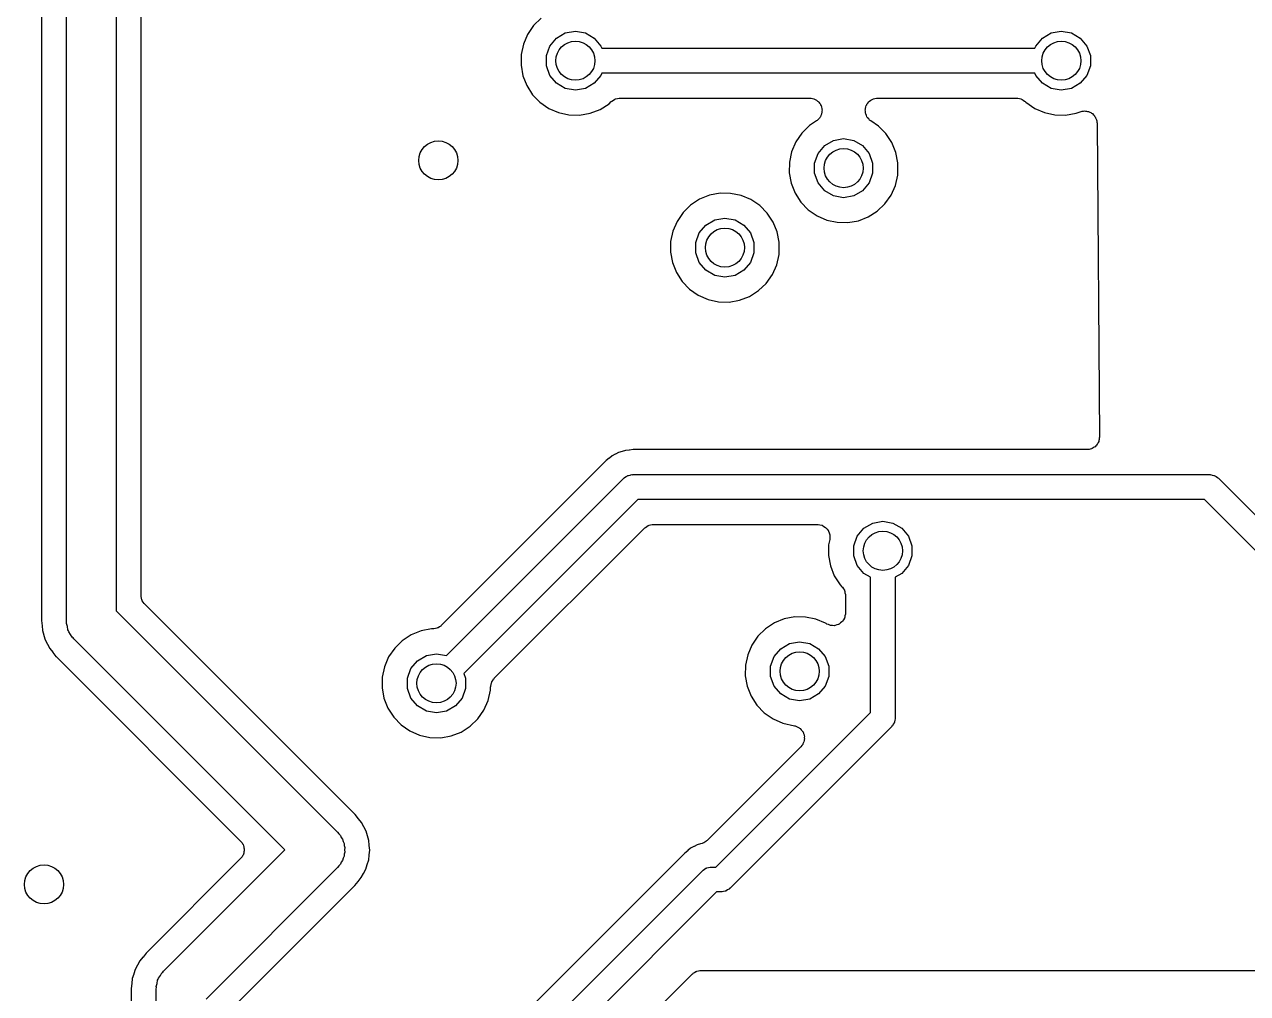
# Model space of a CAD drawing. Extents: x 10 to 287, y -200 to -10.
# Drawn here: x 154.15 to 166.62, y -119.36 to -109.49 of the extents above; entities that cross this region are included whole.
import ezdxf

# ---------------------------------------------------------------- set-up
doc = ezdxf.new("R2010")
doc.units = 0
doc.header["$MEASUREMENT"] = 0
doc.layers.add('BLACK', color=7, linetype='CONTINUOUS')

msp = doc.modelspace()

# ---------------------------------------------------------------- linework, layer by layer
at = {"layer": 'Black'}
for p, q in [((155.087, -108.317), (155.087, -115.462)), ((154.578, -115.567), (154.578, -108.362)), ((155.34, -111.817), (155.34, -108.339)), ((154.325, -108.52), (154.325, -115.561)), ((159.417, -109.421), (159.34, -109.497)), ((159.34, -109.497), (159.278, -109.587)), ((159.573, -109.625), (159.663, -109.572)), ((159.663, -109.572), (159.766, -109.554)), ((159.766, -109.554), (159.869, -109.572)), ((159.869, -109.572), (159.959, -109.625)), ((164.526, -109.625), (164.616, -109.572)), ((164.616, -109.572), (164.719, -109.554)), ((164.719, -109.554), (164.822, -109.572)), ((164.822, -109.572), (164.912, -109.625)), ((159.236, -109.687), (159.213, -109.793)), ((159.278, -109.587), (159.236, -109.687)), ((159.505, -109.705), (159.573, -109.625)), ((159.959, -109.625), (160.027, -109.705)), ((164.458, -109.705), (164.526, -109.625)), ((164.912, -109.625), (164.98, -109.705)), ((159.213, -109.793), (159.212, -109.902)), ((159.47, -109.803), (159.505, -109.705)), ((159.47, -109.907), (159.47, -109.803)), ((160.027, -109.705), (160.035, -109.728)), ((160.035, -109.728), (164.45, -109.728)), ((164.45, -109.728), (164.458, -109.705)), ((164.98, -109.705), (165.015, -109.803)), ((165.015, -109.803), (165.015, -109.907)), ((159.212, -109.902), (159.231, -110.008)), ((159.505, -110.005), (159.47, -109.907)), ((165.015, -109.907), (164.98, -110.005)), ((159.231, -110.008), (159.271, -110.109)), ((159.573, -110.085), (159.505, -110.005)), ((160.027, -110.005), (159.959, -110.085)), ((160.035, -109.982), (160.027, -110.005)), ((164.45, -109.982), (160.035, -109.982)), ((164.458, -110.005), (164.45, -109.982)), ((164.526, -110.085), (164.458, -110.005)), ((164.98, -110.005), (164.912, -110.085)), ((159.271, -110.109), (159.33, -110.201)), ((159.33, -110.201), (159.405, -110.279)), ((159.663, -110.138), (159.573, -110.085)), ((159.766, -110.156), (159.663, -110.138)), ((159.869, -110.138), (159.766, -110.156)), ((159.959, -110.085), (159.869, -110.138)), ((164.616, -110.138), (164.526, -110.085)), ((164.719, -110.156), (164.616, -110.138)), ((164.822, -110.138), (164.719, -110.156)), ((164.912, -110.085), (164.822, -110.138)), ((159.405, -110.279), (159.495, -110.341)), ((160.017, -110.352), (160.109, -110.293)), ((160.109, -110.293), (160.132, -110.271)), ((160.132, -110.271), (160.135, -110.269)), ((160.135, -110.269), (160.138, -110.266)), ((160.138, -110.266), (160.154, -110.257)), ((160.154, -110.257), (160.169, -110.247)), ((160.169, -110.247), (160.173, -110.246)), ((160.173, -110.246), (160.176, -110.244)), ((160.176, -110.244), (160.194, -110.241)), ((160.194, -110.241), (160.212, -110.236)), ((160.212, -110.236), (160.216, -110.237)), ((160.216, -110.237), (160.22, -110.236)), ((160.22, -110.236), (162.154, -110.236)), ((162.154, -110.236), (162.161, -110.237)), ((162.161, -110.237), (162.169, -110.237)), ((162.169, -110.237), (162.183, -110.241)), ((162.183, -110.241), (162.197, -110.244)), ((162.197, -110.244), (162.204, -110.247)), ((162.204, -110.247), (162.211, -110.25)), ((162.211, -110.25), (162.223, -110.258)), ((162.223, -110.258), (162.235, -110.266)), ((162.235, -110.266), (162.24, -110.272)), ((162.24, -110.272), (162.246, -110.276)), ((162.246, -110.276), (162.254, -110.288)), ((162.254, -110.288), (162.264, -110.299)), ((162.264, -110.299), (162.266, -110.307)), ((162.266, -110.307), (162.271, -110.313)), ((162.271, -110.313), (162.274, -110.327)), ((162.274, -110.327), (162.279, -110.341)), ((162.722, -110.341), (162.727, -110.326)), ((162.727, -110.326), (162.731, -110.311)), ((162.731, -110.311), (162.735, -110.306)), ((162.735, -110.306), (162.737, -110.299)), ((162.737, -110.299), (162.747, -110.288)), ((162.747, -110.288), (162.756, -110.275)), ((162.756, -110.275), (162.761, -110.271)), ((162.761, -110.271), (162.765, -110.266)), ((162.765, -110.266), (162.779, -110.258)), ((162.779, -110.258), (162.791, -110.249)), ((162.791, -110.249), (162.798, -110.247)), ((162.798, -110.247), (162.804, -110.244)), ((162.804, -110.244), (162.819, -110.241)), ((162.819, -110.241), (162.834, -110.237)), ((162.834, -110.237), (162.841, -110.237)), ((162.841, -110.237), (162.847, -110.236)), ((162.847, -110.236), (164.263, -110.236)), ((164.263, -110.236), (164.27, -110.237)), ((164.27, -110.237), (164.276, -110.237)), ((164.276, -110.237), (164.291, -110.241)), ((164.291, -110.241), (164.307, -110.244)), ((164.307, -110.244), (164.312, -110.247)), ((164.312, -110.247), (164.319, -110.249)), ((164.319, -110.249), (164.331, -110.258)), ((164.331, -110.258), (164.345, -110.266)), ((164.345, -110.266), (164.349, -110.271)), ((164.349, -110.271), (164.355, -110.275)), ((164.355, -110.275), (164.358, -110.279)), ((164.358, -110.279), (164.448, -110.341)), ((159.495, -110.341), (159.594, -110.384)), ((159.594, -110.384), (159.7, -110.407)), ((159.7, -110.407), (159.809, -110.41)), ((159.809, -110.41), (159.916, -110.391)), ((159.916, -110.391), (160.017, -110.352)), ((162.245, -110.449), (162.235, -110.46)), ((162.255, -110.439), (162.245, -110.449)), ((162.259, -110.432), (162.255, -110.439)), ((162.264, -110.426), (162.259, -110.432)), ((162.269, -110.413), (162.264, -110.426)), ((162.275, -110.4), (162.269, -110.413)), ((162.276, -110.392), (162.275, -110.4)), ((162.279, -110.385), (162.276, -110.392)), ((162.279, -110.341), (162.279, -110.349)), ((162.279, -110.349), (162.281, -110.356)), ((162.281, -110.356), (162.279, -110.37)), ((162.279, -110.37), (162.279, -110.385)), ((162.72, -110.354), (162.722, -110.348)), ((162.722, -110.37), (162.72, -110.354)), ((162.722, -110.348), (162.722, -110.341)), ((162.722, -110.385), (162.722, -110.37)), ((162.724, -110.391), (162.722, -110.385)), ((162.725, -110.398), (162.724, -110.391)), ((162.732, -110.412), (162.725, -110.398)), ((162.737, -110.426), (162.732, -110.412)), ((162.741, -110.432), (162.737, -110.426)), ((162.744, -110.438), (162.741, -110.432)), ((162.756, -110.448), (162.744, -110.438)), ((162.765, -110.46), (162.756, -110.448)), ((164.448, -110.341), (164.547, -110.384)), ((164.547, -110.384), (164.653, -110.407)), ((164.653, -110.407), (164.762, -110.41)), ((164.762, -110.41), (164.869, -110.391)), ((164.869, -110.391), (164.91, -110.375)), ((164.91, -110.375), (164.922, -110.372)), ((164.922, -110.372), (164.933, -110.368)), ((164.933, -110.368), (164.944, -110.368)), ((164.944, -110.368), (164.954, -110.366)), ((164.954, -110.366), (164.965, -110.368)), ((164.965, -110.368), (164.977, -110.368)), ((164.977, -110.368), (164.987, -110.371)), ((164.987, -110.371), (164.997, -110.373)), ((164.997, -110.373), (165.008, -110.379)), ((165.008, -110.379), (165.019, -110.383)), ((165.019, -110.383), (165.027, -110.389)), ((165.027, -110.389), (165.036, -110.394)), ((165.036, -110.394), (165.044, -110.403)), ((165.044, -110.403), (165.053, -110.411)), ((165.053, -110.411), (165.058, -110.42)), ((165.058, -110.42), (165.065, -110.427)), ((165.065, -110.427), (165.069, -110.438)), ((165.069, -110.438), (165.075, -110.449)), ((165.075, -110.449), (165.077, -110.459)), ((162.151, -110.516), (162.074, -110.592)), ((162.223, -110.469), (162.151, -110.516)), ((162.229, -110.464), (162.223, -110.469)), ((162.235, -110.46), (162.229, -110.464)), ((162.771, -110.464), (162.765, -110.46)), ((162.776, -110.468), (162.771, -110.464)), ((162.855, -110.521), (162.776, -110.468)), ((162.931, -110.598), (162.855, -110.521)), ((165.077, -110.459), (165.081, -110.468)), ((165.081, -110.468), (165.081, -110.48)), ((165.081, -110.48), (165.083, -110.492)), ((165.083, -110.492), (165.108, -113.691)), ((162.012, -110.682), (161.97, -110.782)), ((162.074, -110.592), (162.012, -110.682)), ((162.307, -110.72), (162.397, -110.667)), ((162.397, -110.667), (162.5, -110.649)), ((162.5, -110.649), (162.603, -110.667)), ((162.603, -110.667), (162.693, -110.72)), ((162.991, -110.689), (162.931, -110.598)), ((163.033, -110.789), (162.991, -110.689)), ((161.97, -110.782), (161.947, -110.888)), ((162.204, -110.898), (162.239, -110.8)), ((162.239, -110.8), (162.307, -110.72)), ((162.693, -110.72), (162.761, -110.8)), ((162.761, -110.8), (162.796, -110.898)), ((163.054, -110.895), (163.033, -110.789)), ((161.947, -110.888), (161.946, -110.997)), ((162.204, -111.002), (162.204, -110.898)), ((162.796, -110.898), (162.796, -111.002)), ((163.052, -111.021), (163.054, -110.895)), ((161.946, -110.997), (161.965, -111.103)), ((162.239, -111.1), (162.204, -111.002)), ((162.796, -111.002), (162.761, -111.1)), ((163.028, -111.126), (163.052, -111.021)), ((161.965, -111.103), (162.005, -111.204)), ((162.307, -111.18), (162.239, -111.1)), ((162.397, -111.233), (162.307, -111.18)), ((162.693, -111.18), (162.603, -111.233)), ((162.761, -111.1), (162.693, -111.18)), ((162.984, -111.225), (163.028, -111.126)), ((161.032, -111.267), (160.941, -111.326)), ((161.133, -111.226), (161.032, -111.267)), ((161.24, -111.206), (161.133, -111.226)), ((161.348, -111.207), (161.24, -111.206)), ((161.455, -111.228), (161.348, -111.207)), ((161.555, -111.271), (161.455, -111.228)), ((161.645, -111.331), (161.555, -111.271)), ((162.005, -111.204), (162.064, -111.296)), ((162.064, -111.296), (162.139, -111.374)), ((162.5, -111.251), (162.397, -111.233)), ((162.603, -111.233), (162.5, -111.251)), ((162.843, -111.388), (162.921, -111.314)), ((162.921, -111.314), (162.984, -111.225)), ((160.864, -111.402), (160.802, -111.492)), ((160.941, -111.326), (160.864, -111.402)), ((161.721, -111.408), (161.645, -111.331)), ((161.781, -111.499), (161.721, -111.408)), ((162.139, -111.374), (162.229, -111.436)), ((162.229, -111.436), (162.328, -111.479)), ((162.65, -111.486), (162.751, -111.447)), ((162.751, -111.447), (162.843, -111.388)), ((160.802, -111.492), (160.76, -111.592)), ((161.029, -111.61), (161.097, -111.53)), ((161.097, -111.53), (161.187, -111.477)), ((161.187, -111.477), (161.29, -111.459)), ((161.29, -111.459), (161.393, -111.477)), ((161.393, -111.477), (161.483, -111.53)), ((161.483, -111.53), (161.551, -111.61)), ((161.823, -111.599), (161.781, -111.499)), ((162.328, -111.479), (162.434, -111.502)), ((162.434, -111.502), (162.543, -111.505)), ((162.543, -111.505), (162.65, -111.486)), ((160.737, -111.698), (160.736, -111.807)), ((160.76, -111.592), (160.737, -111.698)), ((160.994, -111.708), (161.029, -111.61)), ((161.551, -111.61), (161.586, -111.708)), ((161.844, -111.705), (161.823, -111.599)), ((155.34, -115.304), (155.34, -111.817)), ((160.736, -111.807), (160.755, -111.913)), ((160.994, -111.812), (160.994, -111.708)), ((161.029, -111.91), (160.994, -111.812)), ((161.586, -111.812), (161.551, -111.91)), ((161.586, -111.708), (161.586, -111.812)), ((161.842, -111.831), (161.844, -111.705)), ((160.755, -111.913), (160.795, -112.014)), ((161.097, -111.99), (161.029, -111.91)), ((161.551, -111.91), (161.483, -111.99)), ((161.774, -112.035), (161.818, -111.936)), ((161.818, -111.936), (161.842, -111.831)), ((160.795, -112.014), (160.854, -112.106)), ((161.187, -112.043), (161.097, -111.99)), ((161.29, -112.061), (161.187, -112.043)), ((161.393, -112.043), (161.29, -112.061)), ((161.483, -111.99), (161.393, -112.043)), ((161.711, -112.124), (161.774, -112.035)), ((160.854, -112.106), (160.929, -112.184)), ((160.929, -112.184), (161.019, -112.246)), ((161.633, -112.198), (161.711, -112.124)), ((161.019, -112.246), (161.118, -112.289)), ((161.118, -112.289), (161.224, -112.312)), ((161.224, -112.312), (161.333, -112.315)), ((161.333, -112.315), (161.44, -112.296)), ((161.44, -112.296), (161.541, -112.257)), ((161.541, -112.257), (161.633, -112.198)), ((165.108, -113.691), (165.106, -113.702)), ((164.993, -113.817), (164.981, -113.819)), ((165.004, -113.817), (164.993, -113.817)), ((165.014, -113.813), (165.004, -113.817)), ((165.025, -113.811), (165.014, -113.813)), ((165.035, -113.806), (165.025, -113.811)), ((165.045, -113.801), (165.035, -113.806)), ((165.054, -113.795), (165.045, -113.801)), ((165.063, -113.789), (165.054, -113.795)), ((165.07, -113.78), (165.063, -113.789)), ((165.079, -113.773), (165.07, -113.78)), ((165.084, -113.764), (165.079, -113.773)), ((165.091, -113.755), (165.084, -113.764)), ((165.095, -113.745), (165.091, -113.755)), ((165.101, -113.735), (165.095, -113.745)), ((165.103, -113.724), (165.101, -113.735)), ((165.106, -113.714), (165.103, -113.724)), ((165.106, -113.702), (165.106, -113.714)), ((160.08, -113.931), (158.402, -115.609)), ((160.112, -113.906), (160.08, -113.931)), ((160.08, -113.931), (160.08, -113.931)), ((160.113, -113.905), (160.112, -113.905)), ((160.112, -113.905), (160.112, -113.906)), ((160.141, -113.882), (160.113, -113.905)), ((160.173, -113.865), (160.141, -113.882)), ((160.174, -113.865), (160.173, -113.865)), ((160.175, -113.864), (160.174, -113.865)), ((160.207, -113.847), (160.175, -113.864)), ((160.242, -113.837), (160.207, -113.847)), ((160.243, -113.837), (160.242, -113.837)), ((160.242, -113.837), (160.242, -113.837)), ((160.278, -113.826), (160.243, -113.837)), ((160.314, -113.823), (160.278, -113.826)), ((160.315, -113.823), (160.314, -113.823)), ((160.316, -113.823), (160.315, -113.823)), ((160.356, -113.819), (160.316, -113.823)), ((164.981, -113.819), (160.356, -113.819)), ((158.453, -115.917), (160.26, -114.11)), ((160.26, -114.11), (160.265, -114.107)), ((160.265, -114.107), (160.268, -114.103)), ((160.268, -114.103), (160.283, -114.094)), ((160.283, -114.094), (160.296, -114.085)), ((160.296, -114.085), (160.302, -114.083)), ((160.302, -114.083), (160.307, -114.081)), ((160.307, -114.081), (160.323, -114.078)), ((160.323, -114.078), (160.339, -114.073)), ((160.339, -114.073), (160.344, -114.074)), ((160.344, -114.074), (160.35, -114.073)), ((160.35, -114.073), (166.23, -114.073)), ((166.23, -114.073), (166.236, -114.074)), ((166.236, -114.074), (166.241, -114.073)), ((166.241, -114.073), (166.257, -114.078)), ((166.257, -114.078), (166.273, -114.081)), ((166.273, -114.081), (166.278, -114.083)), ((166.278, -114.083), (166.284, -114.085)), ((166.284, -114.085), (166.297, -114.094)), ((166.297, -114.094), (166.312, -114.103)), ((166.312, -114.103), (166.315, -114.107)), ((166.315, -114.107), (166.32, -114.11)), ((166.32, -114.11), (171.369, -119.16)), ((160.403, -114.327), (158.629, -116.101)), ((166.177, -114.327), (160.403, -114.327)), ((171.195, -119.344), (166.177, -114.327)), ((162.797, -114.567), (162.9, -114.549)), ((162.9, -114.549), (163.003, -114.567)), ((158.939, -116.149), (160.471, -114.618)), ((160.471, -114.618), (160.475, -114.615)), ((160.475, -114.615), (160.479, -114.611)), ((160.479, -114.611), (160.493, -114.602)), ((160.493, -114.602), (160.507, -114.593)), ((160.507, -114.593), (160.512, -114.591)), ((160.512, -114.591), (160.517, -114.589)), ((160.517, -114.589), (160.533, -114.586)), ((160.533, -114.586), (160.549, -114.581)), ((160.549, -114.581), (160.555, -114.582)), ((160.555, -114.582), (160.56, -114.581)), ((160.56, -114.581), (162.234, -114.581)), ((162.234, -114.581), (162.236, -114.581)), ((162.236, -114.581), (162.239, -114.581)), ((162.239, -114.581), (162.258, -114.585)), ((162.258, -114.585), (162.278, -114.589)), ((162.278, -114.589), (162.28, -114.59)), ((162.28, -114.59), (162.282, -114.59)), ((162.282, -114.59), (162.299, -114.601)), ((162.299, -114.601), (162.316, -114.611)), ((162.316, -114.611), (162.317, -114.612)), ((162.317, -114.612), (162.319, -114.614)), ((162.319, -114.614), (162.331, -114.629)), ((162.331, -114.629), (162.344, -114.644)), ((162.344, -114.644), (162.345, -114.647)), ((162.345, -114.647), (162.346, -114.648)), ((162.346, -114.648), (162.352, -114.667)), ((162.352, -114.667), (162.359, -114.686)), ((162.359, -114.686), (162.359, -114.688)), ((162.359, -114.688), (162.36, -114.69)), ((162.36, -114.69), (162.359, -114.71)), ((162.639, -114.7), (162.707, -114.62)), ((162.707, -114.62), (162.797, -114.567)), ((163.003, -114.567), (163.093, -114.62)), ((163.093, -114.62), (163.161, -114.7)), ((162.347, -114.788), (162.346, -114.897)), ((162.358, -114.734), (162.347, -114.788)), ((162.359, -114.732), (162.358, -114.734)), ((162.359, -114.71), (162.359, -114.73)), ((162.359, -114.73), (162.359, -114.732)), ((162.604, -114.798), (162.639, -114.7)), ((162.604, -114.902), (162.604, -114.798)), ((163.161, -114.7), (163.196, -114.798)), ((163.196, -114.798), (163.196, -114.902)), ((162.346, -114.897), (162.365, -115.003)), ((162.639, -115), (162.604, -114.902)), ((163.196, -114.902), (163.161, -115)), ((162.365, -115.003), (162.405, -115.104)), ((162.707, -115.08), (162.639, -115)), ((163.161, -115), (163.093, -115.08)), ((162.405, -115.104), (162.464, -115.196)), ((162.773, -115.119), (162.707, -115.08)), ((162.773, -116.497), (162.773, -115.119)), ((163.093, -115.08), (163.027, -115.119)), ((163.027, -115.119), (163.027, -116.55)), ((155.341, -115.31), (155.34, -115.304)), ((155.341, -115.316), (155.341, -115.31)), ((162.464, -115.196), (162.483, -115.216)), ((162.483, -115.216), (162.486, -115.219)), ((162.486, -115.219), (162.489, -115.222)), ((162.489, -115.222), (162.498, -115.238)), ((162.498, -115.238), (162.508, -115.252)), ((162.508, -115.252), (162.509, -115.257)), ((162.509, -115.257), (162.511, -115.26)), ((162.511, -115.26), (162.514, -115.278)), ((162.514, -115.278), (162.519, -115.295)), ((162.519, -115.295), (162.518, -115.3)), ((162.518, -115.3), (162.519, -115.304)), ((162.519, -115.304), (162.519, -115.486)), ((155.345, -115.332), (155.341, -115.316)), ((155.348, -115.348), (155.345, -115.332)), ((155.351, -115.353), (155.348, -115.348)), ((155.352, -115.358), (155.351, -115.353)), ((155.362, -115.372), (155.352, -115.358)), ((155.37, -115.386), (155.362, -115.372)), ((155.374, -115.39), (155.37, -115.386)), ((155.378, -115.394), (155.374, -115.39)), ((157.521, -117.538), (155.378, -115.394)), ((154.325, -115.561), (154.33, -115.614)), ((155.087, -115.462), (157.342, -117.718)), ((161.895, -115.544), (161.794, -115.585)), ((162.002, -115.524), (161.895, -115.544)), ((162.11, -115.525), (162.002, -115.524)), ((162.217, -115.546), (162.11, -115.525)), ((162.317, -115.589), (162.217, -115.546)), ((162.498, -115.553), (162.489, -115.568)), ((162.508, -115.538), (162.498, -115.553)), ((162.509, -115.534), (162.508, -115.538)), ((162.511, -115.53), (162.509, -115.534)), ((162.514, -115.512), (162.511, -115.53)), ((162.519, -115.495), (162.514, -115.512)), ((162.519, -115.486), (162.518, -115.491)), ((162.518, -115.491), (162.519, -115.495)), ((154.33, -115.614), (154.33, -115.614)), ((154.33, -115.614), (154.33, -115.615)), ((154.33, -115.615), (154.334, -115.663)), ((154.334, -115.663), (154.348, -115.71)), ((154.58, -115.579), (154.578, -115.567)), ((154.579, -115.59), (154.58, -115.579)), ((154.588, -115.622), (154.579, -115.59)), ((154.594, -115.654), (154.588, -115.622)), ((154.599, -115.664), (154.594, -115.654)), ((154.602, -115.675), (154.599, -115.664)), ((154.621, -115.702), (154.602, -115.675)), ((158.193, -115.666), (158.092, -115.707)), ((158.3, -115.646), (158.193, -115.666)), ((158.312, -115.646), (158.3, -115.646)), ((158.318, -115.645), (158.312, -115.646)), ((158.324, -115.645), (158.318, -115.645)), ((158.339, -115.641), (158.324, -115.645)), ((158.355, -115.639), (158.339, -115.641)), ((158.36, -115.636), (158.355, -115.639)), ((158.366, -115.634), (158.36, -115.636)), ((158.38, -115.625), (158.366, -115.634)), ((158.394, -115.617), (158.38, -115.625)), ((158.397, -115.612), (158.394, -115.617)), ((158.402, -115.609), (158.397, -115.612)), ((161.703, -115.644), (161.626, -115.72)), ((161.794, -115.585), (161.703, -115.644)), ((162.321, -115.591), (162.317, -115.589)), ((162.325, -115.593), (162.321, -115.591)), ((162.328, -115.596), (162.325, -115.593)), ((162.345, -115.602), (162.328, -115.596)), ((162.361, -115.609), (162.345, -115.602)), ((162.366, -115.61), (162.361, -115.609)), ((162.37, -115.611), (162.366, -115.61)), ((162.388, -115.611), (162.37, -115.611)), ((162.405, -115.613), (162.388, -115.611)), ((162.41, -115.611), (162.405, -115.613)), ((162.414, -115.611), (162.41, -115.611)), ((162.431, -115.605), (162.414, -115.611)), ((162.448, -115.6), (162.431, -115.605)), ((162.451, -115.598), (162.448, -115.6)), ((162.456, -115.596), (162.451, -115.598)), ((162.469, -115.585), (162.456, -115.596)), ((162.483, -115.574), (162.469, -115.585)), ((162.486, -115.571), (162.483, -115.574)), ((162.489, -115.568), (162.486, -115.571)), ((154.348, -115.71), (154.348, -115.711)), ((154.348, -115.711), (154.349, -115.712)), ((154.349, -115.712), (154.362, -115.758)), ((154.362, -115.758), (154.385, -115.802)), ((154.385, -115.802), (154.385, -115.802)), ((154.385, -115.802), (154.386, -115.803)), ((154.386, -115.803), (154.408, -115.846)), ((154.638, -115.731), (154.621, -115.702)), ((154.646, -115.738), (154.638, -115.731)), ((154.653, -115.747), (154.646, -115.738)), ((154.66, -115.755), (154.653, -115.747)), ((156.803, -117.897), (154.66, -115.755)), ((158.001, -115.766), (157.924, -115.842)), ((158.092, -115.707), (158.001, -115.766)), ((161.564, -115.81), (161.522, -115.91)), ((161.626, -115.72), (161.564, -115.81)), ((161.859, -115.848), (161.949, -115.795)), ((161.949, -115.795), (162.052, -115.777)), ((162.052, -115.777), (162.155, -115.795)), ((162.155, -115.795), (162.245, -115.848)), ((154.408, -115.846), (154.439, -115.884)), ((154.439, -115.884), (154.439, -115.885)), ((154.439, -115.885), (154.44, -115.885)), ((154.44, -115.885), (154.472, -115.926)), ((154.472, -115.926), (154.472, -115.926)), ((154.472, -115.926), (154.474, -115.927)), ((154.474, -115.927), (156.354, -117.808)), ((157.862, -115.932), (157.82, -116.032)), ((157.924, -115.842), (157.862, -115.932)), ((158.157, -115.97), (158.247, -115.917)), ((158.247, -115.917), (158.35, -115.899)), ((158.35, -115.899), (158.453, -115.917)), ((158.453, -115.917), (158.453, -115.917)), ((161.522, -115.91), (161.499, -116.016)), ((161.756, -116.026), (161.791, -115.928)), ((161.791, -115.928), (161.859, -115.848)), ((162.245, -115.848), (162.313, -115.928)), ((162.313, -115.928), (162.348, -116.026)), ((157.82, -116.032), (157.797, -116.138)), ((158.054, -116.148), (158.089, -116.05)), ((158.089, -116.05), (158.157, -115.97)), ((161.499, -116.016), (161.498, -116.125)), ((161.756, -116.13), (161.756, -116.026)), ((162.348, -116.026), (162.348, -116.13)), ((157.797, -116.138), (157.796, -116.247)), ((158.054, -116.252), (158.054, -116.148)), ((158.629, -116.101), (158.646, -116.148)), ((158.646, -116.148), (158.646, -116.252)), ((158.913, -116.19), (158.914, -116.185)), ((158.914, -116.185), (158.924, -116.171)), ((158.924, -116.171), (158.933, -116.156)), ((158.933, -116.156), (158.937, -116.153)), ((158.937, -116.153), (158.939, -116.149)), ((161.498, -116.125), (161.517, -116.231)), ((161.791, -116.228), (161.756, -116.13)), ((162.348, -116.13), (162.313, -116.228)), ((157.796, -116.247), (157.815, -116.353)), ((158.089, -116.35), (158.054, -116.252)), ((158.646, -116.252), (158.611, -116.35)), ((158.878, -116.376), (158.902, -116.271)), ((158.902, -116.237), (158.903, -116.233)), ((158.902, -116.271), (158.902, -116.237)), ((158.903, -116.228), (158.907, -116.211)), ((158.903, -116.233), (158.903, -116.228)), ((158.907, -116.211), (158.911, -116.194)), ((158.911, -116.194), (158.913, -116.19)), ((161.517, -116.231), (161.557, -116.332)), ((161.859, -116.308), (161.791, -116.228)), ((161.949, -116.361), (161.859, -116.308)), ((162.245, -116.308), (162.155, -116.361)), ((162.313, -116.228), (162.245, -116.308)), ((157.815, -116.353), (157.855, -116.454)), ((158.157, -116.43), (158.089, -116.35)), ((158.247, -116.483), (158.157, -116.43)), ((158.543, -116.43), (158.453, -116.483)), ((158.611, -116.35), (158.543, -116.43)), ((158.834, -116.475), (158.878, -116.376)), ((161.557, -116.332), (161.616, -116.424)), ((161.616, -116.424), (161.691, -116.502)), ((162.052, -116.379), (161.949, -116.361)), ((162.155, -116.361), (162.052, -116.379)), ((157.855, -116.454), (157.914, -116.546)), ((157.914, -116.546), (157.989, -116.624)), ((158.35, -116.501), (158.247, -116.483)), ((158.453, -116.483), (158.35, -116.501)), ((158.771, -116.564), (158.834, -116.475)), ((161.197, -118.073), (162.773, -116.497)), ((161.691, -116.502), (161.781, -116.564)), ((163.027, -116.55), (163.026, -116.556)), ((163.026, -116.556), (163.027, -116.561)), ((157.989, -116.624), (158.079, -116.686)), ((158.601, -116.697), (158.693, -116.638)), ((158.693, -116.638), (158.771, -116.564)), ((162.99, -116.64), (161.34, -118.29)), ((161.781, -116.564), (161.88, -116.607)), ((161.88, -116.607), (161.998, -116.633)), ((161.998, -116.633), (162, -116.634)), ((162, -116.634), (162.007, -116.635)), ((162.007, -116.635), (162.013, -116.638)), ((162.013, -116.638), (162.02, -116.639)), ((162.02, -116.639), (162.033, -116.647)), ((162.033, -116.647), (162.047, -116.653)), ((162.047, -116.653), (162.052, -116.658)), ((162.052, -116.658), (162.058, -116.662)), ((162.058, -116.662), (162.068, -116.674)), ((162.068, -116.674), (162.078, -116.684)), ((162.078, -116.684), (162.081, -116.691)), ((162.993, -116.635), (162.99, -116.64)), ((162.997, -116.632), (162.993, -116.635)), ((163.006, -116.617), (162.997, -116.632)), ((163.015, -116.604), (163.006, -116.617)), ((163.017, -116.598), (163.015, -116.604)), ((163.019, -116.593), (163.017, -116.598)), ((163.022, -116.577), (163.019, -116.593)), ((163.027, -116.561), (163.022, -116.577)), ((158.079, -116.686), (158.178, -116.729)), ((158.178, -116.729), (158.284, -116.752)), ((158.284, -116.752), (158.393, -116.755)), ((158.393, -116.755), (158.5, -116.736)), ((158.5, -116.736), (158.601, -116.697)), ((162.081, -116.691), (162.086, -116.696)), ((162.086, -116.696), (162.091, -116.711)), ((162.093, -116.796), (162.089, -116.811)), ((162.091, -116.711), (162.097, -116.724)), ((162.099, -116.782), (162.093, -116.796)), ((162.097, -116.724), (162.098, -116.731)), ((162.098, -116.731), (162.1, -116.738)), ((162.1, -116.738), (162.099, -116.753)), ((162.099, -116.753), (162.101, -116.768)), ((162.101, -116.768), (162.099, -116.775)), ((162.099, -116.775), (162.099, -116.782)), ((162.064, -116.847), (161.11, -117.801)), ((162.073, -116.835), (162.064, -116.847)), ((162.083, -116.823), (162.073, -116.835)), ((162.085, -116.817), (162.083, -116.823)), ((162.089, -116.811), (162.085, -116.817)), ((157.523, -117.539), (157.521, -117.538)), ((157.556, -117.581), (157.523, -117.539)), ((157.587, -117.62), (157.556, -117.581)), ((157.556, -117.581), (157.556, -117.581)), ((157.556, -117.581), (157.556, -117.581)), ((157.61, -117.663), (157.587, -117.62)), ((157.61, -117.664), (157.61, -117.663)), ((157.633, -117.707), (157.61, -117.664)), ((157.61, -117.664), (157.61, -117.664)), ((157.342, -117.718), (157.355, -117.736)), ((157.355, -117.736), (157.371, -117.752)), ((157.371, -117.752), (157.38, -117.772)), ((157.38, -117.772), (157.393, -117.79)), ((157.393, -117.79), (157.398, -117.812)), ((157.647, -117.754), (157.633, -117.707)), ((157.647, -117.755), (157.647, -117.754)), ((157.661, -117.802), (157.647, -117.755)), ((157.647, -117.755), (157.647, -117.755)), ((157.665, -117.851), (157.661, -117.802)), ((161.103, -117.806), (161.097, -117.813)), ((161.11, -117.801), (161.103, -117.806)), ((155.567, -119.133), (156.803, -117.897)), ((156.354, -117.808), (156.361, -117.817)), ((156.361, -117.817), (156.369, -117.825)), ((156.369, -117.825), (156.373, -117.835)), ((156.373, -117.835), (156.38, -117.844)), ((156.38, -117.844), (156.382, -117.855)), ((156.382, -117.855), (156.387, -117.865)), ((156.387, -117.93), (156.382, -117.94)), ((156.387, -117.865), (156.388, -117.876)), ((156.388, -117.919), (156.387, -117.93)), ((156.388, -117.876), (156.391, -117.886)), ((156.391, -117.909), (156.388, -117.919)), ((156.391, -117.886), (156.39, -117.897)), ((156.39, -117.897), (156.391, -117.909)), ((157.398, -117.812), (157.408, -117.832)), ((157.408, -117.832), (157.41, -117.854)), ((157.41, -117.854), (157.416, -117.875)), ((157.416, -117.92), (157.41, -117.941)), ((157.416, -117.875), (157.414, -117.897)), ((157.414, -117.897), (157.416, -117.92)), ((157.665, -117.852), (157.665, -117.851)), ((157.67, -117.901), (157.665, -117.852)), ((157.665, -117.852), (157.665, -117.852)), ((157.665, -117.95), (157.67, -117.901)), ((160.88, -117.931), (158.993, -119.818)), ((160.912, -117.906), (160.88, -117.931)), ((160.913, -117.905), (160.912, -117.905)), ((160.912, -117.905), (160.912, -117.906)), ((160.941, -117.882), (160.913, -117.905)), ((160.973, -117.865), (160.941, -117.882)), ((160.974, -117.865), (160.973, -117.865)), ((160.975, -117.864), (160.974, -117.865)), ((161.007, -117.847), (160.975, -117.864)), ((161.042, -117.837), (161.007, -117.847)), ((161.043, -117.837), (161.042, -117.837)), ((161.042, -117.837), (161.042, -117.837)), ((161.057, -117.833), (161.043, -117.837)), ((161.065, -117.828), (161.057, -117.833)), ((161.074, -117.826), (161.065, -117.828)), ((161.085, -117.819), (161.074, -117.826)), ((161.097, -117.813), (161.085, -117.819)), ((156.354, -117.987), (155.392, -118.95)), ((156.361, -117.978), (156.354, -117.987)), ((156.369, -117.97), (156.361, -117.978)), ((156.373, -117.96), (156.369, -117.97)), ((156.38, -117.951), (156.373, -117.96)), ((156.382, -117.94), (156.38, -117.951)), ((157.371, -118.043), (157.355, -118.059)), ((157.38, -118.023), (157.371, -118.043)), ((157.393, -118.005), (157.38, -118.023)), ((157.398, -117.983), (157.393, -118.005)), ((157.408, -117.963), (157.398, -117.983)), ((157.41, -117.941), (157.408, -117.963)), ((157.63, -118.094), (157.645, -118.047)), ((157.645, -118.046), (157.66, -118)), ((157.645, -118.047), (157.645, -118.046)), ((157.645, -118.047), (157.645, -118.047)), ((157.66, -118), (157.665, -117.951)), ((157.665, -117.951), (157.665, -117.95)), ((157.665, -117.95), (157.665, -117.95)), ((155.853, -123.317), (161.06, -118.11)), ((157.342, -118.077), (156.001, -119.418)), ((157.355, -118.059), (157.342, -118.077)), ((157.552, -118.219), (157.583, -118.181)), ((157.583, -118.181), (157.607, -118.138)), ((157.607, -118.137), (157.63, -118.094)), ((157.607, -118.138), (157.607, -118.137)), ((157.607, -118.138), (157.607, -118.138)), ((161.06, -118.11), (161.065, -118.107)), ((161.065, -118.107), (161.068, -118.103)), ((161.068, -118.103), (161.083, -118.094)), ((161.083, -118.094), (161.096, -118.085)), ((161.096, -118.085), (161.102, -118.083)), ((161.102, -118.083), (161.107, -118.081)), ((161.107, -118.081), (161.123, -118.078)), ((161.123, -118.078), (161.139, -118.073)), ((161.139, -118.073), (161.144, -118.074)), ((161.144, -118.074), (161.15, -118.073)), ((161.15, -118.073), (161.197, -118.073)), ((156.292, -119.486), (157.517, -118.261)), ((157.517, -118.261), (157.551, -118.22)), ((157.551, -118.22), (157.552, -118.219)), ((157.552, -118.219), (157.552, -118.219)), ((161.317, -118.306), (161.304, -118.315)), ((161.332, -118.297), (161.317, -118.306)), ((161.335, -118.293), (161.332, -118.297)), ((161.34, -118.29), (161.335, -118.293)), ((161.203, -118.327), (155.996, -123.534)), ((161.25, -118.327), (161.203, -118.327)), ((161.256, -118.326), (161.25, -118.327)), ((161.261, -118.327), (161.256, -118.326)), ((161.277, -118.322), (161.261, -118.327)), ((161.293, -118.319), (161.277, -118.322)), ((161.298, -118.317), (161.293, -118.319)), ((161.304, -118.315), (161.298, -118.317)), ((155.327, -119.028), (155.303, -119.072)), ((155.358, -118.991), (155.327, -119.028)), ((155.359, -118.99), (155.358, -118.991)), ((155.358, -118.991), (155.358, -118.991)), ((155.392, -118.95), (155.359, -118.99)), ((155.265, -119.164), (155.25, -119.21)), ((155.279, -119.116), (155.265, -119.162)), ((155.265, -119.162), (155.265, -119.163)), ((155.265, -119.163), (155.265, -119.164)), ((155.303, -119.073), (155.279, -119.116)), ((155.303, -119.072), (155.303, -119.072)), ((155.303, -119.072), (155.303, -119.073)), ((155.536, -119.179), (155.552, -119.15)), ((155.552, -119.15), (155.561, -119.143)), ((155.561, -119.143), (155.567, -119.133)), ((156.149, -123.972), (160.957, -119.163)), ((160.957, -119.163), (160.962, -119.16)), ((160.962, -119.16), (160.965, -119.156)), ((160.965, -119.156), (160.98, -119.147)), ((160.98, -119.147), (160.993, -119.138)), ((160.993, -119.138), (160.999, -119.136)), ((160.999, -119.136), (161.004, -119.134)), ((161.004, -119.134), (161.02, -119.131)), ((161.02, -119.131), (161.036, -119.126)), ((161.036, -119.126), (161.041, -119.127)), ((161.041, -119.127), (161.047, -119.126)), ((161.047, -119.126), (163.068, -119.126)), ((163.068, -119.126), (166.37, -119.126)), ((166.37, -119.126), (167.054, -119.126)), ((155.245, -119.26), (155.239, -119.312)), ((155.25, -119.21), (155.245, -119.259)), ((155.245, -119.259), (155.245, -119.259)), ((155.245, -119.259), (155.245, -119.26)), ((155.493, -119.313), (155.495, -119.302)), ((155.494, -119.291), (155.502, -119.259)), ((155.495, -119.302), (155.494, -119.291)), ((155.502, -119.259), (155.508, -119.226)), ((155.508, -119.226), (155.514, -119.217)), ((155.514, -119.217), (155.517, -119.206)), ((155.517, -119.206), (155.536, -119.179)), ((155.239, -119.312), (155.239, -119.312)), ((155.239, -119.312), (155.239, -119.314)), ((155.239, -119.314), (155.239, -121.644)), ((155.493, -121.65), (155.493, -119.313))]:
    msp.add_line(p, q, dxfattribs=at)
for centre in [(159.766, -109.855), (164.719, -109.855), (158.369, -110.871), (162.5, -110.95), (161.29, -111.76), (162.9, -114.85), (162.052, -116.078), (158.35, -116.2), (154.35, -118.25)]:
    msp.add_circle(centre, 0.1994, dxfattribs=at)

doc.saveas('drawing.dxf')
